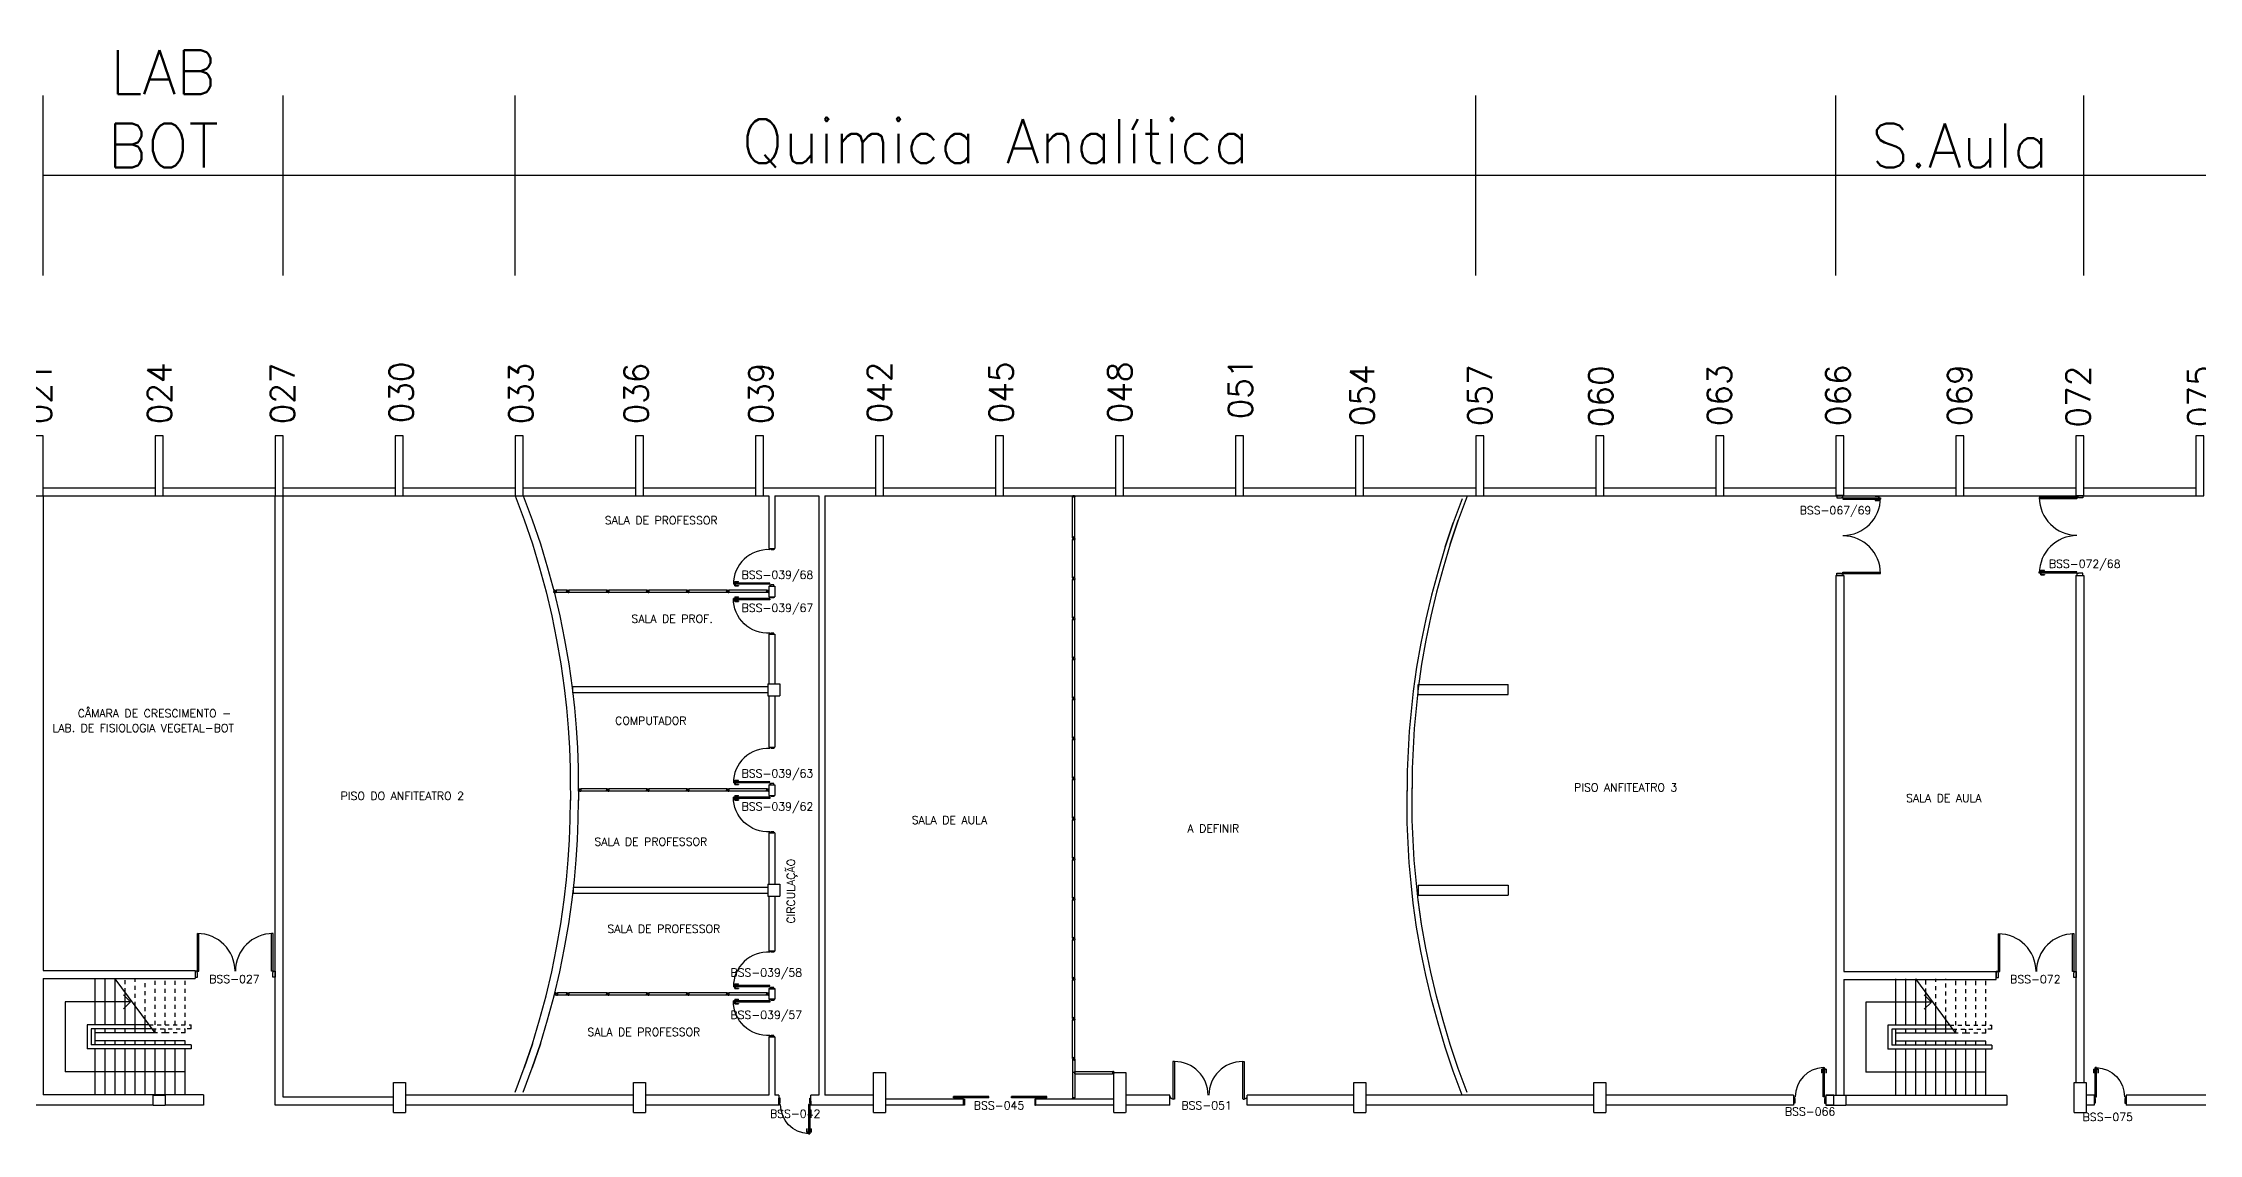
# Model space of a CAD drawing. Extents: x -248 to -11, y 347 to 447.
# Drawn here: x -213.1 to -159.2, y 416.1 to 443.3 of the extents above; entities that cross this region are included whole.
import ezdxf
from ezdxf.enums import TextEntityAlignment as Align

# ---------------------------------------------------------------- set-up
doc = ezdxf.new("R2010")
doc.units = 0
doc.header["$LTSCALE"] = 0.02
doc.header["$MEASUREMENT"] = 0
doc.header["$PDMODE"] = 99
doc.linetypes.add('HIDDEN2', pattern=[0.1875, 0.125, -0.0625])
doc.layers.get('0').update_dxf_attribs({"linetype": 'CONTINUOUS'})
doc.layers.get('DEFPOINTS').update_dxf_attribs({"linetype": 'CONTINUOUS'})
for name, color, linetype in [('ALV', 2, 'CONTINUOUS'), ('DIV', 2, 'CONTINUOUS'), ('ESC', 1, 'CONTINUOUS'), ('ESQ', 1, 'CONTINUOUS'), ('ESTR', 3, 'CONTINUOUS'), ('JANELA', 1, 'CONTINUOUS'), ('NOPILAR1', 2, 'CONTINUOUS'), ('TEXTO', 2, 'CONTINUOUS'), ('TEXTO-CENTRO-CUSTO', 2, 'CONTINUOUS'), ('TEXTO-ENDEREÇO', 2, 'CONTINUOUS')]:
    doc.layers.add(name, color=color, linetype=linetype)
doc.styles.add('1', font='romans.shx', dxfattribs={"height": 1.1})
doc.styles.add('NOPILAR', font='simplex.shx', dxfattribs={"height": 0.6})
doc.styles.add('UNB-100', font='simplex.shx', dxfattribs={"height": 0.2})
doc.styles.add('UNB-100-1', font='simplex.shx', dxfattribs={"height": 0.2})
doc.dimstyles.new('1-600', dxfattribs={"dimtxt": 1.1, "dimasz": 2.5, "dimexe": 2, "dimexo": 4, "dimgap": 0.2, "dimtad": 1, "dimdec": 0, "dimzin": 4, "dimdsep": 46, "dimlunit": 6, "dimtxsty": '1', "dimblk1": 'NONE', "dimblk2": 'NONE', "dimsah": 1, "dimcen": 0, "dimclrd": 2, "dimclre": 2, "dimclrt": 2, "dimadec": 0, "dimazin": 0, "dimtfac": 1, "dimtdec": 0, "dimtmove": 2, "dimatfit": 3, "dimldrblk": 'NONE', "dimfxl": 1, "dimtolj": 1, "dimtzin": 0, "dimarcsym": 0})

# ---------------------------------------------------------------- blocks, each defined once
blk = doc.blocks.new('PILAR-SSS')
blk.add_lwpolyline([(0, 0), (0, -1.5), (0.2, -1.5), (0.2, 0)], close=True)
blk = doc.blocks.new('ESCB-SSS')
at = {"layer": 'ESC'}
for p, q in [((1.3, 1.752), (1.3, 2.902)), ((1.55, 1.752), (1.55, 2.902)), ((2.8, 1.552), (1.8, 2.902)), ((1.8, 1.752), (1.8, 2.902)), ((0.55, 2.327), (0.55, 0.575)), ((2.187, 2.327), (0.55, 2.327)), ((2.187, 2.327), (2.011, 2.504)), ((2.187, 2.327), (2.011, 2.15)), ((2.05, 1.752), (2.05, 2.565)), ((2.3, 1.552), (2.3, 2.227)), ((2.652, 1.752), (1.102, 1.752)), ((1.102, 1.752), (1.102, 1.149)), ((2.726, 1.652), (1.202, 1.652)), ((1.202, 1.652), (1.202, 1.249)), ((1.3, 1.249), (1.3, 1.652)), ((1.55, 1.552), (1.55, 1.652)), ((1.8, 1.552), (1.8, 1.652)), ((2.05, 1.552), (2.05, 1.652)), ((2.55, 1.552), (2.55, 1.89)), ((2.8, 1.552), (2.8, 1.652)), ((3.702, 1.149), (1.102, 1.149)), ((3.702, 1.249), (1.202, 1.249)), ((2.059, 1.552), (1.3, 1.552)), ((3.55, 1.349), (1.3, 1.349)), ((1.3, 0.002), (1.3, 1.149)), ((1.55, 1.249), (1.55, 1.349)), ((1.55, 0.002), (1.55, 1.149)), ((1.8, 1.249), (1.8, 1.349)), ((1.8, 0.002), (1.8, 1.149)), ((2.05, 1.249), (2.05, 1.349)), ((2.05, 0.002), (2.05, 1.149)), ((2.8, 1.552), (2.059, 1.552)), ((2.3, 1.249), (2.3, 1.349)), ((2.3, 0.002), (2.3, 1.149)), ((2.55, 0.002), (2.55, 1.149)), ((2.8, 0.002), (2.8, 1.149)), ((3.05, 0.002), (3.05, 1.149)), ((3.3, 0.002), (3.3, 1.149)), ((3.55, 0.002), (3.55, 1.149)), ((3.55, 0.575), (0.55, 0.575))]:
    blk.add_line(p, q, dxfattribs=at)
at = {"layer": 'ESC', "linetype": 'HIDDEN2'}
for p, q in [((2.05, 2.565), (2.05, 2.902)), ((2.3, 2.227), (2.3, 2.902)), ((2.55, 1.89), (2.55, 2.902)), ((2.8, 1.752), (2.8, 2.902)), ((3.05, 1.752), (3.05, 2.902)), ((3.3, 1.752), (3.3, 2.902)), ((3.55, 1.752), (3.55, 2.902)), ((2.652, 1.752), (3.702, 1.752)), ((2.726, 1.652), (3.55, 1.652)), ((3.05, 1.552), (3.05, 1.652)), ((3.55, 1.552), (3.55, 1.652)), ((3.702, 1.652), (3.55, 1.652)), ((3.702, 1.652), (3.702, 1.752)), ((2.55, 1.249), (2.55, 1.349)), ((3.057, 1.552), (2.8, 1.552)), ((2.8, 1.249), (2.8, 1.349)), ((3.05, 1.249), (3.05, 1.349)), ((3.55, 1.552), (3.057, 1.552)), ((3.3, 1.249), (3.3, 1.349)), ((3.55, 1.249), (3.55, 1.349)), ((3.702, 1.249), (3.702, 1.149))]:
    blk.add_line(p, q, dxfattribs=at)
blk = doc.blocks.new('PD80-SSS')
at = {"color": 1}
for p, q in [((-0.777, 0.01), (-0.777, -0.03)), ((-0.777, 0.01), (-0.687, 0.01)), ((-0.687, 0), (-0.687, 0.01)), ((-0.777, -0.105), (-0.777, -0.065)), ((-0.777, -0.105), (-0.687, -0.105)), ((-0.767, 0), (-0.767, -0.03)), ((-0.767, 0), (-0.687, 0)), ((-0.767, -0.095), (-0.767, -0.065)), ((-0.767, -0.095), (-0.687, -0.095)), ((-0.687, -0.095), (-0.687, -0.105))]:
    blk.add_line(p, q, dxfattribs=at)
at = {"color": 2}
for p, q in [((-0.075, 0), (0.075, 0)), ((0.075, -0.03), (0.075, 0)), ((-0.817, -0.065), (-0.817, -0.03)), ((-0.085, -0.03), (-0.817, -0.03)), ((-0.085, -0.065), (-0.817, -0.065)), ((-0.085, -0.03), (-0.085, -0.065)), ((-0.075, 0), (-0.075, -0.02)), ((-0.075, -0.02), (-0.04, -0.02)), ((-0.04, -0.03), (-0.04, -0.02)), ((-0.04, -0.03), (0.075, -0.03)), ((-0.075, -0.781), (-0.04, -0.781)), ((-0.075, -0.801), (-0.075, -0.781)), ((-0.075, -0.801), (0.075, -0.801)), ((-0.075, -0.802), (0.075, -0.802)), ((-0.04, -0.771), (0.075, -0.771)), ((-0.04, -0.771), (-0.04, -0.781)), ((0.075, -0.771), (0.075, -0.801))]:
    blk.add_line(p, q, dxfattribs=at)
at = {"color": 1}
blk.add_arc((-0.085, -0.03), 0.731, 182.6571, 270, dxfattribs=at)
blk = doc.blocks.new('PTDP-SSS')
for p, q in [((0.055, 1.015), (0.09, 1.015)), ((0.055, 0.075), (0.055, 1.015)), ((0.09, 0.075), (0.09, 1.015)), ((1.91, 0.075), (1.91, 1.015)), ((1.945, 1.015), (1.91, 1.015)), ((1.945, 0.075), (1.945, 1.015)), ((0.05, 0.075), (0, 0.075)), ((0, 0.075), (0, -0.075)), ((0.05, 0.04), (0.05, 0.075)), ((0.06, 0.04), (0.05, 0.04)), ((0.055, 0.075), (0.09, 0.075)), ((0.06, -0.075), (0.06, 0.04)), ((1.945, 0.075), (1.91, 0.075)), ((1.94, -0.075), (1.94, 0.04)), ((1.94, 0.04), (1.95, 0.04)), ((1.95, 0.04), (1.95, 0.075)), ((1.95, 0.075), (2, 0.075)), ((2, 0.075), (2, -0.075)), ((0, -0.075), (0.06, -0.075)), ((2, -0.075), (1.94, -0.075))]:
    blk.add_line(p, q)
for centre, start, end in [((0.055, 0.075), 0, 90), ((1.945, 0.075), 90, 180)]:
    blk.add_arc(centre, 0.94, start, end)
blk = doc.blocks.new('PDV2E-SSS')
at = {"layer": 'DIV'}
for p, q in [((0.034, 0.925), (0.034, 0.835)), ((0.034, 0.925), (0.074, 0.925)), ((0.044, 0.835), (0.034, 0.835)), ((0.044, 0.915), (0.044, 0.835)), ((0.044, 0.915), (0.074, 0.915)), ((0.076, 0.05), (0.076, 0.965)), ((0.106, 0.965), (0.076, 0.965)), ((0.106, 0.05), (0.106, 0.965)), ((0.148, 0.925), (0.108, 0.925)), ((0.138, 0.915), (0.108, 0.915)), ((0.138, 0.915), (0.138, 0.835)), ((0.138, 0.835), (0.148, 0.835)), ((0.148, 0.925), (0.148, 0.835)), ((0.031, 0.05), (0.031, -0.05)), ((0.051, 0.05), (0.031, 0.05)), ((0.051, 0.02), (0.051, 0.05)), ((0.051, 0.02), (0.061, 0.02)), ((0.061, -0.05), (0.061, 0.02)), ((0.076, 0.05), (0.106, 0.05)), ((0.95, 0.02), (0.94, 0.02)), ((0.94, -0.05), (0.94, 0.02)), ((0.95, 0.02), (0.95, 0.05)), ((0.95, 0.05), (0.97, 0.05)), ((0.97, 0.05), (0.97, 0.035)), ((0.97, 0.035), (0.97, -0.035)), ((0.031, -0.05), (0.061, -0.05)), ((0.97, -0.05), (0.94, -0.05)), ((0.97, -0.035), (0.97, -0.05))]:
    blk.add_line(p, q, dxfattribs=at)
at = {"layer": 'DIV', "color": 1}
blk.add_arc((0.076, 0.1), 0.865, 356.6786, 90, dxfattribs=at)
blk = doc.blocks.new('PISOANF-SSS')
for p, q in [((0, 0), (-0.224, -0.6)), ((-0.224, -0.6), (-0.427, -1.2)), ((-0.427, -1.2), (-0.603, -1.8)), ((-0.603, -1.8), (-0.772, -2.4)), ((-0.772, -2.4), (-0.914, -3)), ((-0.914, -3), (-1.032, -3.6)), ((-1.032, -3.6), (-1.14, -4.2)), ((-1.14, -4.2), (-1.223, -4.8)), ((-1.223, -4.8), (-1.28, -5.3)), ((-1.28, -5.3), (-1.324, -5.8)), ((-1.324, -5.8), (-1.355, -6.3)), ((-1.355, -6.3), (-1.374, -6.8)), ((-1.374, -6.8), (-1.374, -7.111)), ((-1.374, -7.111), (-1.38, -7.611)), ((-1.374, -8.093), (-1.38, -7.593)), ((-1.355, -8.593), (-1.374, -8.093)), ((-1.324, -9.093), (-1.355, -8.593)), ((-1.28, -9.593), (-1.324, -9.093)), ((-1.223, -10.093), (-1.28, -9.593)), ((-1.14, -10.693), (-1.223, -10.093)), ((-1.032, -11.293), (-1.14, -10.693)), ((-0.914, -11.893), (-1.032, -11.293)), ((-0.772, -12.493), (-0.914, -11.893)), ((-0.603, -13.093), (-0.772, -12.493)), ((-0.427, -13.693), (-0.603, -13.093))]:
    blk.add_line(p, q)
blk.add_lwpolyline([(-0.224, -14.293), (-0.427, -13.693)], close=True)
blk.add_lwpolyline([(0, -14.893), (-0.224, -14.293)])
blk = doc.blocks.new('DIVMT-SSS')
for p, q in [((-0.03, 0.008), (-0.03, 0.03)), ((-0.006, 0.03), (-0.03, 0.03)), ((-0.03, 0.008), (-0.02, 0.008)), ((-0.02, -0.008), (-0.02, 0.008)), ((-0.006, 0.02), (-0.006, 0.03)), ((0.006, 0.02), (-0.006, 0.02)), ((-0.005, 0), (0.005, 0)), ((0.005, 0), (-0.005, 0)), ((0, 0.005), (0, -0.005)), ((0, -0.005), (0, 0.005)), ((0.006, 0.03), (0.03, 0.03)), ((0.006, 0.02), (0.006, 0.03)), ((0.03, 0.008), (0.02, 0.008)), ((0.02, -0.008), (0.02, 0.008)), ((0.03, 0.008), (0.03, 0.03)), ((-0.03, -0.008), (-0.03, -0.03)), ((-0.03, -0.008), (-0.02, -0.008)), ((-0.03, -0.03), (-0.03, -0.97)), ((-0.03, -0.03), (-0.009, -0.03)), ((0.03, -0.03), (-0.03, -0.03)), ((-0.03, -0.03), (-0.006, -0.03)), ((-0.009, -0.03), (-0.027, -0.03)), ((-0.006, -0.02), (-0.006, -0.03)), ((-0.006, -0.02), (0.006, -0.02)), ((-0.006, -0.02), (-0.006, -0.03)), ((0.006, -0.02), (-0.006, -0.02)), ((0.005, -0.03), (-0.005, -0.03)), ((0.006, -0.02), (0.006, -0.03)), ((0.006, -0.02), (0.006, -0.03)), ((0.03, -0.03), (0.006, -0.03)), ((0.03, -0.008), (0.02, -0.008)), ((0.03, -0.008), (0.03, -0.03)), ((0.03, -0.03), (0.03, -0.97)), ((0.03, -0.97), (-0.03, -0.97)), ((-0.006, -0.98), (-0.006, -0.97)), ((-0.006, -0.98), (0.006, -0.98)), ((0.006, -1.001), (-0.006, -1.001)), ((0.005, -0.97), (-0.005, -0.97)), ((0, -0.994), (0, -1.007)), ((0, -1.02), (0, -1.021)), ((0.006, -0.98), (0.006, -0.97))]:
    blk.add_line(p, q)
blk = doc.blocks.new('MTT-SSS')
for p, q in [((-0.008, 0.03), (-0.03, 0.03)), ((-0.03, 0.03), (-0.03, 0.006)), ((-0.0185, 0.006), (-0.03, 0.006)), ((-0.0185, -0.006), (-0.0185, 0.006)), ((-0.008, 0.03), (-0.008, 0.02)), ((-0.008, 0.02), (0.008, 0.02)), ((-0.0051, 0), (0.0051, 0)), ((0, -0.0051), (0, 0.0051)), ((0.008, 0.03), (0.03, 0.03)), ((0.008, 0.03), (0.008, 0.02)), ((0.0205, -0.006), (0.0205, 0.006)), ((0.0205, 0.006), (0.03, 0.006)), ((0.03, 0.006), (0.03, 0.03)), ((-0.03, -0.03), (-0.03, -0.006)), ((-0.0185, -0.006), (-0.03, -0.006)), ((-0.008, -0.03), (-0.03, -0.03)), ((-0.008, -0.02), (0.008, -0.02)), ((-0.008, -0.03), (-0.008, -0.02)), ((0.008, -0.03), (0.008, -0.02)), ((0.008, -0.03), (0.03, -0.03)), ((0.0205, -0.006), (0.03, -0.006)), ((0.03, -0.006), (0.03, -0.03))]:
    blk.add_line(p, q)
blk = doc.blocks.new('DIV-SSS')
for p, q in [((-0.005, 0), (0.005, 0)), ((0, 0.005), (0, -0.005)), ((-0.03, -0.03), (-0.03, -0.97)), ((0.03, -0.03), (-0.03, -0.03)), ((-0.03, -0.03), (-0.009, -0.03)), ((-0.009, -0.03), (-0.027, -0.03)), ((-0.006, -0.02), (0.006, -0.02)), ((-0.006, -0.02), (-0.006, -0.03)), ((-0.005, -0.022), (0.005, -0.022)), ((-0.005, -0.022), (-0.005, -0.029)), ((0.005, -0.029), (-0.005, -0.029)), ((0.005, -0.03), (-0.005, -0.03)), ((0.005, -0.022), (0.005, -0.029)), ((0.006, -0.02), (0.006, -0.03)), ((0.03, -0.03), (0.03, -0.97)), ((0.03, -0.97), (-0.03, -0.97)), ((0.007, -0.999), (-0.007, -0.999)), ((-0.006, -0.98), (-0.006, -0.97)), ((-0.006, -0.98), (0.006, -0.98)), ((0.005, -0.97), (-0.005, -0.97)), ((0, -0.991), (0, -1.006)), ((0.006, -0.98), (0.006, -0.97))]:
    blk.add_line(p, q)
blk = doc.blocks.new('*D51')
at = {"color": 2, "linetype": 'ByBlock', "transparency": 16777216}
for p, q in [((-162.069, 437.53), (-162.069, 442.03)), ((-151.511, 440.03), (-162.069, 440.03))]:
    blk.add_line(p, q, dxfattribs=at)
at = {"layer": 'DEFPOINTS', "color": 0, "linetype": 'ByBlock', "transparency": 16777216}
for p in [(-162.069, 440.03), (-162.069, 433.53), (-151.511, 433.53)]:
    blk.add_point(p, dxfattribs=at)
blk = doc.blocks.new('_NONE')
at = {"color": 0, "linetype": 'ByBlock'}
blk.add_circle((0, 0), 0.25, dxfattribs=at)
blk = doc.blocks.new('*D50')
at = {"color": 2, "linetype": 'ByBlock', "transparency": 16777216}
for p, q in [((-177.269, 437.53), (-177.269, 442.03)), ((-168.269, 440.03), (-177.269, 440.03))]:
    blk.add_line(p, q, dxfattribs=at)
at = {"layer": 'DEFPOINTS', "color": 0, "linetype": 'ByBlock', "transparency": 16777216}
for p in [(-177.269, 440.03), (-177.269, 433.53), (-168.269, 433.53)]:
    blk.add_point(p, dxfattribs=at)
blk = doc.blocks.new('*D49')
at = {"color": 2, "linetype": 'ByBlock', "transparency": 16777216}
for p, q in [((-168.269, 437.53), (-168.269, 442.03)), ((-162.069, 440.03), (-168.269, 440.03))]:
    blk.add_line(p, q, dxfattribs=at)
at = {"layer": 'DEFPOINTS', "color": 0, "linetype": 'ByBlock', "transparency": 16777216}
for p in [(-168.269, 440.03), (-168.269, 433.53), (-162.069, 433.53)]:
    blk.add_point(p, dxfattribs=at)
at = {"color": 2, "linetype": 'ByBlock', "transparency": 16777216, "insert": (-165.169, 440.78), "char_height": 1.1, "attachment_point": 5, "style": '1'}
blk.add_mtext('\\A1;S.Aula', dxfattribs=at)
blk = doc.blocks.new('*D48')
at = {"layer": 'DEFPOINTS', "color": 0, "transparency": 16777216}
for p in [(-201.269, 440.03), (-201.269, 433.53), (-177.269, 433.53)]:
    blk.add_point(p, dxfattribs=at)
at = {"layer": 'TEXTO-CENTRO-CUSTO', "color": 2, "lineweight": -2, "transparency": 16777216}
for p, q in [((-201.269, 437.53), (-201.269, 442.03)), ((-177.269, 440.03), (-201.269, 440.03))]:
    blk.add_line(p, q, dxfattribs=at)
at = {"layer": 'TEXTO-CENTRO-CUSTO', "color": 2, "transparency": 16777216, "insert": (-189.269, 440.832), "char_height": 1.1, "attachment_point": 5, "style": '1'}
blk.add_mtext('\\A1;Quimica Analítica', dxfattribs=at)
blk = doc.blocks.new('*D47')
at = {"color": 2, "linetype": 'ByBlock', "transparency": 16777216}
for p, q in [((-207.069, 437.53), (-207.069, 442.03)), ((-201.269, 440.03), (-207.069, 440.03))]:
    blk.add_line(p, q, dxfattribs=at)
at = {"layer": 'DEFPOINTS', "color": 0, "linetype": 'ByBlock', "transparency": 16777216}
for p in [(-207.069, 440.03), (-207.069, 433.53), (-201.269, 433.53)]:
    blk.add_point(p, dxfattribs=at)
blk = doc.blocks.new('*D46')
at = {"layer": 'DEFPOINTS', "color": 0, "transparency": 16777216}
for p in [(-213.069, 440.03), (-213.069, 433.53), (-207.069, 433.53)]:
    blk.add_point(p, dxfattribs=at)
at = {"layer": 'TEXTO-CENTRO-CUSTO', "color": 2, "lineweight": -2, "transparency": 16777216}
for p, q in [((-213.069, 437.53), (-213.069, 442.03)), ((-207.069, 440.03), (-213.069, 440.03))]:
    blk.add_line(p, q, dxfattribs=at)
at = {"layer": 'TEXTO-CENTRO-CUSTO', "color": 2, "transparency": 16777216, "insert": (-210.069, 441.696), "char_height": 1.1, "attachment_point": 5, "style": '1'}
blk.add_mtext('\\A1;LAB\\PBOT', dxfattribs=at)
blk = doc.blocks.new('PDVDP-SSS')
for p, q in [((0.112, 0.84), (0.112, -0.1)), ((0.147, 0.84), (0.112, 0.84)), ((0.147, 0.84), (0.147, -0.1)), ((1.853, 0.84), (1.888, 0.84)), ((1.853, 0.84), (1.853, -0.1)), ((1.888, 0.84), (1.888, -0.1)), ((0.009, 0), (-0.009, 0)), ((0, -0.012), (0, 0.01)), ((0.147, -0.1), (0.112, -0.1))]:
    blk.add_line(p, q)
at = {"color": 1}
for centre, radius, start, end in [((0.148, -0.002), 0.843, 0, 90), ((1.853, -0.002), 0.843, 90, 180), ((0.131, 0), 0.101, 180, 270), ((1.87, 0), 0.101, 270, 0)]:
    blk.add_arc(centre, radius, start, end, dxfattribs=at)
blk = doc.blocks.new('DIVINI-SSS')
for p, q in [((-0.02, 0), (-0.02, -0.008)), ((-0.02, 0), (0.001, 0)), ((-0.005, 0), (0.005, 0)), ((0, 0.005), (0, -0.005)), ((0.001, 0), (0.02, 0)), ((-0.03, -0.008), (-0.02, -0.008)), ((-0.03, -0.008), (-0.03, -0.028)), ((-0.03, -0.028), (-0.008, -0.028)), ((-0.03, -0.03), (0.03, -0.03)), ((-0.03, -0.975), (-0.03, -0.03)), ((-0.009, -0.03), (-0.027, -0.03)), ((-0.008, -0.019), (0.008, -0.019)), ((-0.008, -0.019), (-0.008, -0.028)), ((-0.006, -0.021), (-0.006, -0.03)), ((0.006, -0.021), (-0.006, -0.021)), ((-0.006, -0.023), (-0.006, -0.027)), ((-0.004, -0.021), (0.004, -0.021)), ((0.006, -0.021), (0.006, -0.03)), ((0.006, -0.023), (0.006, -0.027)), ((0.008, -0.019), (0.008, -0.028)), ((0.03, -0.028), (0.008, -0.028)), ((0.009, -0.03), (0.027, -0.03)), ((0.02, 0), (0.02, -0.008)), ((0.03, -0.008), (0.02, -0.008)), ((0.03, -0.008), (0.03, -0.028)), ((0.03, -0.975), (0.03, -0.03)), ((-0.03, -0.975), (0.03, -0.975)), ((-0.009, -0.975), (-0.027, -0.975)), ((-0.006, -0.985), (-0.006, -0.975)), ((0.006, -0.985), (-0.006, -0.985)), ((0.006, -1.01), (-0.006, -1.01)), ((0, -0.985), (0, -0.988)), ((0, -1.003), (0, -1.018)), ((0.006, -0.985), (0.006, -0.975)), ((0.03, -0.975), (0.009, -0.975)), ((0.009, -0.975), (0.027, -0.975))]:
    blk.add_line(p, q)

msp = doc.modelspace()

# ---------------------------------------------------------------- linework, layer by layer
at = {"layer": 'ALV'}
for p, q in [((-213.069, 432.23), (-210.269, 432.23)), ((-210.069, 432.23), (-207.269, 432.23)), ((-207.069, 432.23), (-204.269, 432.23)), ((-204.069, 432.23), (-201.269, 432.23)), ((-201.069, 432.23), (-198.269, 432.23)), ((-198.069, 432.23), (-195.269, 432.23)), ((-195.069, 432.23), (-192.269, 432.23)), ((-192.069, 432.23), (-189.269, 432.23)), ((-189.069, 432.23), (-186.269, 432.23)), ((-186.069, 432.23), (-183.269, 432.23)), ((-183.069, 432.23), (-180.269, 432.23)), ((-180.069, 432.23), (-177.269, 432.23)), ((-177.069, 432.23), (-174.269, 432.23)), ((-174.069, 432.23), (-171.269, 432.23)), ((-171.069, 432.23), (-168.269, 432.23)), ((-168.069, 432.23), (-165.269, 432.23)), ((-165.069, 432.23), (-162.269, 432.23)), ((-162.069, 432.23), (-159.269, 432.23)), ((-213.069, 432.03), (-210.269, 432.03)), ((-213.069, 432.03), (-213.069, 420.173)), ((-210.069, 432.03), (-207.269, 432.03)), ((-207.269, 416.807), (-207.269, 432.03)), ((-207.069, 417.007), (-207.069, 432.03)), ((-207.069, 432.03), (-204.269, 432.03)), ((-204.069, 432.03), (-201.269, 432.03)), ((-201.069, 432.03), (-198.269, 432.03)), ((-198.069, 432.03), (-195.269, 432.03)), ((-195.069, 432.03), (-194.93, 432.03)), ((-194.93, 432.03), (-194.93, 430.714)), ((-194.78, 432.03), (-193.68, 432.03)), ((-194.78, 432.03), (-194.78, 430.714)), ((-193.68, 432.03), (-193.68, 417.058)), ((-193.53, 432.03), (-193.53, 417.448)), ((-193.53, 432.03), (-192.269, 432.03)), ((-192.069, 432.03), (-189.269, 432.03)), ((-189.069, 432.03), (-186.269, 432.03)), ((-186.069, 432.03), (-183.269, 432.03)), ((-183.069, 432.03), (-180.269, 432.03)), ((-180.069, 432.03), (-177.269, 432.03)), ((-177.069, 432.03), (-174.269, 432.03)), ((-174.069, 432.03), (-171.269, 432.03)), ((-171.069, 432.03), (-168.269, 432.03)), ((-168.069, 432.03), (-165.269, 432.03)), ((-165.069, 432.03), (-162.269, 432.03)), ((-162.069, 432.03), (-159.269, 432.03)), ((-194.93, 430.714), (-194.78, 430.714)), ((-168.268, 430.04), (-168.268, 417.058)), ((-168.268, 430.04), (-168.069, 430.04)), ((-168.069, 430.04), (-168.069, 420.149)), ((-162.269, 430.04), (-162.269, 417.377)), ((-162.269, 430.04), (-162.069, 430.04)), ((-162.069, 430.04), (-162.069, 417.377)), ((-194.93, 429.775), (-194.93, 429.509)), ((-194.93, 429.775), (-194.78, 429.775)), ((-194.93, 429.509), (-194.78, 429.509)), ((-194.78, 429.775), (-194.78, 429.509)), ((-194.93, 428.57), (-194.93, 427.33)), ((-194.93, 428.57), (-194.78, 428.57)), ((-194.78, 428.57), (-194.78, 427.33)), ((-194.962, 427.255), (-199.833, 427.255)), ((-178.706, 427.317), (-176.456, 427.317)), ((-194.962, 427.105), (-199.833, 427.105)), ((-194.93, 427.03), (-194.93, 425.752)), ((-194.78, 427.03), (-194.78, 425.752)), ((-178.706, 427.067), (-176.456, 427.067)), ((-194.93, 425.752), (-194.78, 425.752)), ((-194.93, 424.812), (-194.93, 424.547)), ((-194.93, 424.812), (-194.78, 424.812)), ((-194.93, 424.547), (-194.78, 424.547)), ((-194.78, 424.812), (-194.78, 424.547)), ((-194.93, 423.607), (-194.93, 422.33)), ((-194.78, 423.607), (-194.93, 423.607)), ((-194.78, 423.607), (-194.78, 422.33)), ((-199.817, 422.255), (-194.962, 422.255)), ((-199.817, 422.105), (-199.817, 422.255)), ((-199.817, 422.105), (-194.962, 422.105)), ((-194.93, 422.03), (-194.93, 420.654)), ((-194.78, 422.03), (-194.78, 420.654)), ((-178.706, 422.305), (-176.456, 422.305)), ((-178.706, 422.055), (-176.456, 422.055)), ((-178.623, 421.336), (-178.705, 421.936)), ((-194.93, 420.66), (-194.78, 420.66)), ((-194.93, 420.654), (-194.78, 420.654)), ((-213.069, 420.173), (-209.269, 420.173)), ((-213.069, 419.973), (-209.269, 419.973)), ((-213.069, 419.973), (-213.069, 417.064)), ((-209.269, 420.173), (-209.269, 419.973)), ((-194.93, 419.721), (-194.93, 419.456)), ((-194.93, 419.721), (-194.78, 419.721)), ((-194.93, 419.714), (-194.93, 419.456)), ((-194.93, 419.714), (-194.78, 419.714)), ((-194.78, 419.721), (-194.78, 419.456)), ((-194.78, 419.714), (-194.78, 419.456)), ((-168.069, 420.149), (-164.262, 420.149)), ((-168.069, 419.949), (-168.069, 417.049)), ((-168.069, 419.949), (-164.262, 419.949)), ((-164.262, 419.949), (-164.262, 420.149)), ((-194.93, 419.558), (-198.016, 419.558)), ((-194.93, 419.463), (-194.78, 419.463)), ((-194.93, 419.456), (-194.78, 419.456)), ((-194.93, 418.523), (-194.78, 418.523)), ((-194.93, 418.516), (-194.93, 417.058)), ((-194.93, 418.516), (-194.78, 418.516)), ((-194.78, 418.516), (-194.78, 417.058)), ((-209.06, 417.064), (-213.069, 417.064)), ((-209.06, 417.064), (-209.06, 416.808)), ((-204.315, 417.007), (-207.069, 417.007)), ((-198.316, 417.058), (-204.016, 417.058)), ((-194.93, 417.058), (-198.016, 417.058)), ((-194.681, 417.058), (-194.78, 417.058)), ((-194.681, 417.058), (-194.681, 416.808)), ((-193.68, 417.058), (-193.88, 417.058)), ((-193.88, 416.983), (-193.88, 417.058)), ((-193.53, 417.477), (-193.53, 417.058)), ((-192.316, 417.058), (-193.53, 417.058)), ((-184.916, 417.058), (-186.016, 417.058)), ((-184.916, 416.808), (-184.916, 417.058)), ((-182.976, 416.808), (-182.976, 417.058)), ((-180.316, 417.058), (-182.976, 417.058)), ((-174.316, 417.058), (-180.016, 417.058)), ((-169.324, 417.058), (-174.016, 417.058)), ((-169.324, 417.058), (-169.324, 416.808)), ((-168.316, 417.058), (-168.522, 417.058)), ((-168.522, 417.058), (-168.522, 416.808)), ((-168.522, 417.058), (-168.322, 417.058)), ((-163.995, 417.049), (-168.069, 417.049)), ((-163.995, 417.049), (-163.995, 416.811)), ((-161.816, 417.058), (-162.016, 417.058)), ((-161.816, 417.058), (-161.816, 416.808)), ((-156.316, 417.058), (-161.015, 417.058)), ((-161.015, 417.058), (-161.015, 416.808)), ((-210.316, 416.808), (-213.469, 416.808)), ((-209.06, 416.808), (-210.016, 416.808)), ((-204.315, 416.807), (-207.269, 416.807)), ((-198.316, 416.808), (-204.016, 416.808)), ((-194.681, 416.808), (-198.016, 416.808)), ((-193.88, 416.908), (-193.88, 416.808)), ((-192.316, 416.808), (-193.88, 416.808)), ((-190.066, 416.958), (-192.016, 416.958)), ((-190.066, 416.808), (-192.016, 416.808)), ((-190.066, 416.808), (-190.066, 416.958)), ((-186.316, 416.958), (-188.266, 416.958)), ((-188.266, 416.958), (-188.266, 416.808)), ((-186.316, 416.808), (-188.266, 416.808)), ((-184.916, 416.808), (-186.016, 416.808)), ((-180.316, 416.808), (-182.976, 416.808)), ((-174.316, 416.808), (-180.016, 416.808)), ((-169.324, 416.808), (-174.016, 416.808)), ((-168.316, 416.808), (-168.522, 416.808)), ((-168.522, 416.808), (-168.322, 416.808)), ((-163.995, 416.811), (-168.016, 416.811)), ((-161.816, 416.808), (-162.016, 416.808)), ((-156.316, 416.808), (-161.015, 416.808))]:
    msp.add_line(p, q, dxfattribs=at)
at = {"layer": 'DIV'}
for p, q in [((-187.347, 431.001), (-187.347, 432)), ((-187.346, 432.022), (-187.336, 432.022)), ((-187.346, 432.022), (-187.346, 432.002)), ((-187.346, 432.002), (-187.324, 432.002)), ((-187.286, 432), (-187.346, 432)), ((-187.336, 432.03), (-187.336, 432.022)), ((-187.317, 432.03), (-187.336, 432.03)), ((-187.308, 432.011), (-187.324, 432.011)), ((-187.324, 432.011), (-187.324, 432.002)), ((-187.311, 432.03), (-187.322, 432.03)), ((-187.322, 432.009), (-187.31, 432.009)), ((-187.322, 432.009), (-187.322, 432)), ((-187.322, 432.007), (-187.322, 432.003)), ((-187.312, 432.009), (-187.32, 432.009)), ((-187.296, 432.03), (-187.317, 432.03)), ((-187.316, 432.035), (-187.316, 432.024)), ((-187.31, 432.009), (-187.31, 432)), ((-187.31, 432.007), (-187.31, 432.003)), ((-187.308, 432.011), (-187.308, 432.002)), ((-187.286, 432.002), (-187.308, 432.002)), ((-187.296, 432.03), (-187.296, 432.022)), ((-187.286, 432.022), (-187.296, 432.022)), ((-187.287, 431.001), (-187.287, 432)), ((-187.286, 432.022), (-187.286, 432.002)), ((-187.347, 431.001), (-187.287, 431.001)), ((-187.347, 430.979), (-187.347, 431.001)), ((-187.347, 431.001), (-187.323, 431.001)), ((-187.323, 430.991), (-187.323, 431.001)), ((-187.323, 430.991), (-187.323, 431.001)), ((-187.311, 430.991), (-187.323, 430.991)), ((-187.323, 430.991), (-187.311, 430.991)), ((-187.322, 431.001), (-187.312, 431.001)), ((-187.311, 430.991), (-187.311, 431.001)), ((-187.287, 431.001), (-187.311, 431.001)), ((-187.311, 430.991), (-187.311, 431.001)), ((-187.287, 431.001), (-187.308, 431.001)), ((-187.308, 431.001), (-187.29, 431.001)), ((-187.287, 430.979), (-187.287, 431.001)), ((-187.347, 430.979), (-187.337, 430.979)), ((-187.347, 430.963), (-187.347, 430.941)), ((-187.347, 430.963), (-187.337, 430.963)), ((-187.323, 430.941), (-187.347, 430.941)), ((-187.337, 430.979), (-187.337, 430.963)), ((-187.323, 430.95), (-187.323, 430.941)), ((-187.323, 430.95), (-187.311, 430.95)), ((-187.311, 430.971), (-187.322, 430.971)), ((-187.322, 430.971), (-187.311, 430.971)), ((-187.317, 430.966), (-187.317, 430.976)), ((-187.317, 430.976), (-187.317, 430.966)), ((-187.311, 430.95), (-187.311, 430.941)), ((-187.311, 430.941), (-187.287, 430.941)), ((-187.297, 430.979), (-187.297, 430.963)), ((-187.287, 430.979), (-187.297, 430.979)), ((-187.287, 430.963), (-187.297, 430.963)), ((-187.287, 430.963), (-187.287, 430.941)), ((-200.266, 429.642), (-200.28, 429.642)), ((-200.274, 429.649), (-200.274, 429.635)), ((-200.254, 429.636), (-200.254, 429.648)), ((-200.254, 429.648), (-200.244, 429.648)), ((-200.254, 429.636), (-200.244, 429.636)), ((-200.244, 429.672), (-200.244, 429.612)), ((-199.99, 429.672), (-200.244, 429.672)), ((-200.244, 429.647), (-200.244, 429.637)), ((-199.99, 429.612), (-200.244, 429.612)), ((-199.99, 429.672), (-199.99, 429.612)), ((-199.98, 429.648), (-199.99, 429.648)), ((-199.99, 429.647), (-199.99, 429.637)), ((-199.98, 429.636), (-199.99, 429.636)), ((-199.99, 429.612), (-199.99, 429.633)), ((-199.99, 429.633), (-199.99, 429.615)), ((-199.989, 429.647), (-199.989, 429.637)), ((-199.981, 429.647), (-199.989, 429.647)), ((-199.981, 429.637), (-199.989, 429.637)), ((-199.981, 429.637), (-199.981, 429.647)), ((-199.98, 429.636), (-199.98, 429.648)), ((-199.955, 429.642), (-199.965, 429.642)), ((-199.96, 429.637), (-199.96, 429.647)), ((-199.655, 424.68), (-199.67, 424.68)), ((-199.663, 424.687), (-199.663, 424.673)), ((-199.643, 424.674), (-199.643, 424.686)), ((-199.643, 424.686), (-199.634, 424.686)), ((-199.643, 424.674), (-199.634, 424.674)), ((-199.634, 424.71), (-199.634, 424.65)), ((-198.99, 424.71), (-199.634, 424.71)), ((-199.634, 424.685), (-199.634, 424.675)), ((-198.99, 424.65), (-199.634, 424.65)), ((-198.99, 424.71), (-198.99, 424.65)), ((-198.981, 424.686), (-198.99, 424.686)), ((-198.99, 424.685), (-198.99, 424.675)), ((-198.981, 424.674), (-198.99, 424.674)), ((-198.99, 424.65), (-198.99, 424.671)), ((-198.99, 424.671), (-198.99, 424.653)), ((-198.989, 424.685), (-198.989, 424.675)), ((-198.982, 424.685), (-198.989, 424.685)), ((-198.982, 424.675), (-198.989, 424.675)), ((-198.982, 424.675), (-198.982, 424.685)), ((-198.981, 424.674), (-198.981, 424.686)), ((-198.955, 424.68), (-198.965, 424.68)), ((-198.96, 424.674), (-198.96, 424.685)), ((-200.239, 419.588), (-200.254, 419.588)), ((-200.247, 419.596), (-200.247, 419.582)), ((-200.227, 419.582), (-200.227, 419.594)), ((-200.227, 419.594), (-200.218, 419.594)), ((-200.227, 419.582), (-200.218, 419.582)), ((-200.218, 419.618), (-200.218, 419.558)), ((-199.989, 419.618), (-200.218, 419.618)), ((-200.218, 419.593), (-200.218, 419.583)), ((-199.989, 419.558), (-200.218, 419.558)), ((-199.989, 419.618), (-199.989, 419.558)), ((-199.98, 419.594), (-199.989, 419.594)), ((-199.989, 419.593), (-199.989, 419.583)), ((-199.98, 419.582), (-199.989, 419.582)), ((-199.989, 419.558), (-199.989, 419.579)), ((-199.989, 419.579), (-199.989, 419.561)), ((-199.988, 419.593), (-199.988, 419.583)), ((-199.981, 419.593), (-199.988, 419.593)), ((-199.981, 419.583), (-199.988, 419.583)), ((-199.981, 419.583), (-199.981, 419.593)), ((-199.98, 419.582), (-199.98, 419.594)), ((-199.954, 419.588), (-199.964, 419.588)), ((-199.959, 419.583), (-199.959, 419.594))]:
    msp.add_line(p, q, dxfattribs=at)
at = {"layer": 'ESQ'}
for p, q in [((-167.195, 432.02), (-167.285, 432.02)), ((-167.285, 432.01), (-167.285, 432.02)), ((-167.205, 432.01), (-167.285, 432.01)), ((-167.205, 431.915), (-167.285, 431.915)), ((-167.285, 431.915), (-167.285, 431.905)), ((-167.195, 431.905), (-167.285, 431.905)), ((-167.205, 432.01), (-167.205, 431.98)), ((-167.205, 431.915), (-167.205, 431.945)), ((-167.195, 432.02), (-167.195, 431.98)), ((-167.195, 431.905), (-167.195, 431.945)), ((-163.144, 430.17), (-163.144, 430.13)), ((-163.144, 430.17), (-163.054, 430.17)), ((-163.144, 430.055), (-163.144, 430.095)), ((-163.144, 430.055), (-163.054, 430.055)), ((-163.134, 430.16), (-163.134, 430.13)), ((-163.134, 430.16), (-163.054, 430.16)), ((-163.134, 430.065), (-163.134, 430.095)), ((-163.134, 430.065), (-163.054, 430.065)), ((-163.054, 430.16), (-163.054, 430.17)), ((-163.054, 430.065), (-163.054, 430.055))]:
    msp.add_line(p, q, dxfattribs=at)
at = {"layer": 'ESTR'}
for p, q in [((-199.833, 427.105), (-199.833, 427.255)), ((-194.962, 427.33), (-194.662, 427.33)), ((-194.962, 427.33), (-194.962, 427.03)), ((-194.662, 427.33), (-194.662, 427.03)), ((-178.706, 427.067), (-178.706, 427.317)), ((-176.456, 427.067), (-176.456, 427.317)), ((-194.962, 427.03), (-194.662, 427.03)), ((-194.962, 422.33), (-194.962, 422.03)), ((-194.962, 422.33), (-194.662, 422.33)), ((-194.962, 422.03), (-194.662, 422.03)), ((-194.662, 422.33), (-194.662, 422.03)), ((-178.706, 422.305), (-178.706, 422.055)), ((-176.456, 422.305), (-176.456, 422.055)), ((-192.316, 416.627), (-192.316, 417.627)), ((-192.316, 417.627), (-192.016, 417.627)), ((-192.016, 417.627), (-192.016, 416.627)), ((-186.316, 416.627), (-186.316, 417.627)), ((-186.316, 417.627), (-186.016, 417.627)), ((-186.016, 417.627), (-186.016, 416.627)), ((-210.316, 416.808), (-210.316, 417.058)), ((-210.315, 417.058), (-210.017, 417.058)), ((-210.016, 417.058), (-210.016, 416.808)), ((-204.316, 417.377), (-204.016, 417.377)), ((-204.316, 416.627), (-204.316, 417.377)), ((-204.016, 417.377), (-204.016, 416.627)), ((-198.316, 417.377), (-198.016, 417.377)), ((-198.316, 416.627), (-198.316, 417.377)), ((-198.016, 417.377), (-198.016, 416.627)), ((-180.316, 417.377), (-180.016, 417.377)), ((-180.316, 416.627), (-180.316, 417.377)), ((-180.016, 417.377), (-180.016, 416.627)), ((-174.316, 417.377), (-174.016, 417.377)), ((-174.316, 416.627), (-174.316, 417.377)), ((-174.016, 417.377), (-174.016, 416.627)), ((-168.316, 417.058), (-168.016, 417.058)), ((-168.316, 416.808), (-168.316, 417.058)), ((-168.016, 417.058), (-168.016, 416.811)), ((-162.316, 417.377), (-162.016, 417.377)), ((-162.316, 416.627), (-162.316, 417.377)), ((-162.016, 417.377), (-162.016, 416.627)), ((-210.315, 416.809), (-210.017, 416.809)), ((-204.316, 416.627), (-204.017, 416.627)), ((-198.316, 416.627), (-198.017, 416.627)), ((-192.316, 416.627), (-192.017, 416.627)), ((-186.316, 416.627), (-186.017, 416.627)), ((-180.316, 416.627), (-180.017, 416.627)), ((-174.316, 416.627), (-174.017, 416.627)), ((-168.316, 416.808), (-168.016, 416.808)), ((-162.316, 416.627), (-162.017, 416.627))]:
    msp.add_line(p, q, dxfattribs=at)
at = {"layer": 'JANELA', "color": 2}
for p, q in [((-189.436, 417.024), (-190.316, 417.024)), ((-190.316, 416.994), (-190.316, 417.024)), ((-189.436, 416.994), (-190.316, 416.994)), ((-189.436, 416.994), (-189.436, 417.024)), ((-188.866, 416.994), (-188.866, 417.024)), ((-187.986, 417.024), (-188.866, 417.024)), ((-187.986, 416.994), (-188.866, 416.994)), ((-187.986, 416.994), (-187.986, 417.024))]:
    msp.add_line(p, q, dxfattribs=at)
at = {"layer": 'JANELA'}
for p, q in [((-190.066, 416.958), (-190.046, 416.958)), ((-190.046, 416.808), (-190.066, 416.808)), ((-190.046, 416.958), (-190.046, 416.808)), ((-188.286, 416.958), (-188.286, 416.808)), ((-188.266, 416.958), (-188.286, 416.958)), ((-188.286, 416.808), (-188.266, 416.808))]:
    msp.add_line(p, q, dxfattribs=at)

# ---------------------------------------------------------------- block references
at = {"layer": 'ALV', "xscale": -1}
for p in [(-201.269, 432.03), (-201.069, 432.03)]:
    msp.add_blockref('PISOANF-SSS', p, dxfattribs=at)
at = {"layer": 'ALV', "xscale": -1, "rotation": 180}
for p in [(-177.605, 417.058), (-177.48, 417.127)]:
    msp.add_blockref('PISOANF-SSS', p, dxfattribs=at)
at = {"layer": 'ALV'}
for p in [(-213.069, 417.064), (-168.069, 417.058)]:
    msp.add_blockref('ESCB-SSS', p, dxfattribs=at)
at = {"layer": 'DIV'}
for name, p, rotation in [('DIVMT-SSS', (-187.317, 429.971), 179.9999999764969), ('PDV2E-SSS', (-194.855, 429.744), 90), ('DIVMT-SSS', (-187.317, 428.97), 179.9999999764969), ('DIVMT-SSS', (-187.317, 427.97), 179.9999999764969), ('DIVMT-SSS', (-187.317, 426.97), 179.9999999764969), ('DIVMT-SSS', (-187.317, 425.97), 179.9999999764969), ('PDV2E-SSS', (-194.855, 424.781), 90), ('DIVMT-SSS', (-187.317, 424.969), 179.9999999764969), ('DIVMT-SSS', (-187.317, 423.969), 179.9999999764969), ('DIVMT-SSS', (-187.316, 422.968), 179.9999999764969), ('DIVMT-SSS', (-187.316, 421.968), 179.9999999764969), ('DIVMT-SSS', (-187.316, 420.968), 179.9999999764969), ('DIVMT-SSS', (-187.316, 419.968), 179.9999999764969), ('PDV2E-SSS', (-194.855, 419.69), 90), ('DIVMT-SSS', (-187.316, 418.968), 179.9999999764969), ('DIVMT-SSS', (-187.316, 417.968), 179.9999999764969), ('DIVINI-SSS', (-187.316, 416.958), 179.9999999764969), ('DIVINI-SSS', (-186.312, 417.622), 269.9999999529933), ('PDVDP-SSS', (-184.947, 417.058), 359.9999999764968)]:
    msp.add_blockref(name, p, dxfattribs=dict(at, rotation=rotation))
for p in [(-200.274, 429.642), (-199.96, 429.642), (-198.96, 429.642), (-196.96, 429.642), (-194.96, 429.642), (-199.663, 424.68), (-198.96, 424.68), (-196.96, 424.68), (-194.96, 424.68), (-200.247, 419.588), (-199.959, 419.588), (-196.96, 419.588), (-194.96, 419.588)]:
    msp.add_blockref('MTT-SSS', p, dxfattribs=at)
at = {"layer": 'DIV', "xscale": -1}
for name, p, rotation in [('DIV-SSS', (-198.96, 429.642), 270.0000000235032), ('DIVMT-SSS', (-197.96, 429.642), 270.0000000235032), ('DIV-SSS', (-196.96, 429.642), 270.0000000235032), ('DIVMT-SSS', (-195.96, 429.642), 270.0000000235032), ('DIV-SSS', (-194.96, 429.642), 270.0000000235032), ('PDV2E-SSS', (-194.855, 429.54), 90), ('DIVMT-SSS', (-197.96, 424.68), 270.0000000235032), ('DIV-SSS', (-196.96, 424.68), 270.0000000235032), ('DIVMT-SSS', (-195.96, 424.68), 270.0000000235032), ('DIV-SSS', (-194.96, 424.68), 270.0000000235032), ('PDV2E-SSS', (-194.855, 424.578), 90), ('DIVMT-SSS', (-198.959, 419.588), 270.0000000235032), ('DIVMT-SSS', (-197.96, 419.588), 270.0000000235032), ('DIV-SSS', (-196.96, 419.588), 270.0000000235032), ('DIVMT-SSS', (-195.96, 419.588), 270.0000000235032), ('DIV-SSS', (-194.96, 419.588), 270.0000000235032), ('PDV2E-SSS', (-194.855, 419.487), 90), ('PD80-SSS', (-193.88, 416.908), 270.0000000235032)]:
    msp.add_blockref(name, p, dxfattribs=dict(at, rotation=rotation))
at = {"layer": 'ESQ'}
for name, p, rotation in [('PTDP-SSS', (-168.168, 432.035), 270), ('PTDP-SSS', (-162.169, 430.04), 90), ('PD80-SSS', (-168.522, 416.933), 269.9999999764969)]:
    msp.add_blockref(name, p, dxfattribs=dict(at, rotation=rotation))
for p in [(-209.269, 420.081), (-164.262, 420.072)]:
    msp.add_blockref('PTDP-SSS', p, dxfattribs=at)
at = {"layer": 'ESQ', "xscale": -1, "rotation": 90.00000002350312}
msp.add_blockref('PD80-SSS', (-161.816, 416.933), dxfattribs=at)
at = {"layer": 'ESTR'}
for p in [(-213.269, 433.53), (-210.269, 433.53), (-207.269, 433.53), (-204.269, 433.53), (-201.269, 433.53), (-198.269, 433.53), (-195.269, 433.53), (-192.269, 433.53), (-189.269, 433.53), (-186.269, 433.53), (-183.269, 433.53), (-180.269, 433.53), (-177.269, 433.53), (-174.269, 433.53), (-171.269, 433.53), (-168.269, 433.53), (-165.269, 433.53), (-162.269, 433.53), (-159.269, 433.53)]:
    msp.add_blockref('PILAR-SSS', p, dxfattribs=at)

# ---------------------------------------------------------------- texts
at = {"layer": 'NOPILAR1', "style": 'NOPILAR'}
for s, p in [('024', (-209.858, 433.814)), ('030', (-203.82, 433.84)), ('042', (-191.872, 433.84)), ('045', (-188.826, 433.84)), ('048', (-185.86, 433.84)), ('021', (-212.858, 433.814)), ('027', (-206.785, 433.814)), ('033', (-200.828, 433.814)), ('036', (-197.949, 433.814)), ('039', (-194.837, 433.814)), ('051', (-182.849, 433.939)), ('054', (-179.803, 433.769)), ('057', (-176.864, 433.769)), ('060', (-173.845, 433.742)), ('063', (-170.88, 433.769)), ('066', (-167.915, 433.769)), ('069', (-164.877, 433.769)), ('072', (-161.913, 433.734)), ('075', (-158.875, 433.745))]:
    msp.add_text(s, height=0.6, rotation=90, dxfattribs=at).set_placement(p)
at = {"layer": 'TEXTO', "style": 'UNB-100'}
for s, p in [('SALA DE PROFESSOR', (-199.033, 431.317)), ('SALA DE PROF.', (-198.366, 428.858)), ('CÂMARA DE CRESCIMENTO -', (-212.203, 426.497)), ('LAB. DE FISIOLOGIA VEGETAL-BOT', (-212.836, 426.129)), ('COMPUTADOR', (-198.774, 426.312)), ('PISO DO ANFITEATRO 2', (-205.636, 424.433)), ('PISO ANFITEATRO 3', (-174.81, 424.644)), ('SALA DE AULA', (-166.513, 424.379)), ('SALA DE AULA', (-191.363, 423.831)), ('SALA DE PROFESSOR', (-199.292, 423.29)), ('A DEFINIR', (-184.471, 423.621)), ('SALA DE PROFESSOR', (-198.967, 421.113)), ('SALA DE PROFESSOR', (-199.465, 418.536))]:
    msp.add_text(s, height=0.2, dxfattribs=at).set_placement(p)
msp.add_text('CIRCULAÇÃO', height=0.2, rotation=90, dxfattribs=at).set_placement((-194.28, 421.342))
at = {"layer": 'TEXTO-ENDEREÇO', "style": 'UNB-100-1'}
for s, p in [('BSS-067/69', (-168.278, 431.567)), ('BSS-072/68', (-162.05, 430.231)), ('BSS-027', (-208.288, 419.859))]:
    msp.add_text(s, height=0.2, rotation=0, dxfattribs=at).set_placement(p, align=Align.CENTER)
for s, p in [('BSS-039/68', (-194.719, 429.956)), ('BSS-039/67', (-194.719, 429.13)), ('BSS-039/63', (-194.719, 424.994)), ('BSS-039/62', (-194.719, 424.169)), ('BSS-039/58', (-194.998, 420.021)), ('BSS-072', (-163.284, 419.854)), ('BSS-039/57', (-194.998, 418.962)), ('BSS-042', (-194.275, 416.494)), ('BSS-045', (-189.181, 416.701)), ('BSS-051', (-183.994, 416.703)), ('BSS-066', (-168.913, 416.549)), ('BSS-075', (-161.473, 416.413))]:
    msp.add_text(s, height=0.2, dxfattribs=at).set_placement(p, align=Align.CENTER)

# ---------------------------------------------------------------- dimensions: what is measured, and where the dimension line sits
at = {"layer": 'TEXTO-CENTRO-CUSTO'}
for base, p1, p2, text, picture, middle in [((-213.069, 440.03), (-207.069, 433.53), (-213.069, 433.53), 'LAB\\PBOT', '*D46', (-210.069, 441.696)), ((-201.269, 440.03), (-177.269, 433.53), (-201.269, 433.53), 'Quimica Analítica', '*D48', (-189.269, 440.832)), ((-207.069, 440.03), (-201.269, 433.53), (-207.069, 433.53), ' ', '*D47', (-204.169, 440.03)), ((-177.269, 440.03), (-168.269, 433.53), (-177.269, 433.53), ' ', '*D50', (-172.769, 440.03)), ((-168.269, 440.03), (-162.069, 433.53), (-168.269, 433.53), 'S.Aula', '*D49', (-165.169, 440.78)), ((-162.069, 440.03), (-151.511, 433.53), (-162.069, 433.53), ' ', '*D51', (-156.79, 440.03))]:
    dim = msp.add_linear_dim(base=base, p1=p1, p2=p2, text=text, dimstyle='1-600', override={"dimse1": 1}, dxfattribs=at)
    dim.commit()
    dim.dimension.update_dxf_attribs({"geometry": picture, "text_midpoint": middle})

doc.saveas('drawing.dxf')
